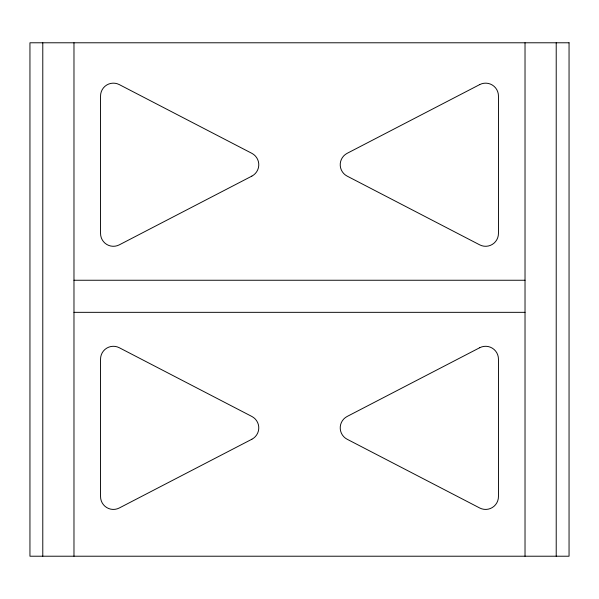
<?xml version="1.0" encoding="UTF-8"?>
<svg xmlns="http://www.w3.org/2000/svg" width="599" height="599" viewBox="0 0 599 599"><rect width="100%" height="100%" fill="white"/><g stroke="black" fill="none" stroke-linecap="round" stroke-linejoin="round"><path stroke-width="0.9" d="M73.977 280.25L525.024 280.25M73.977 312.334L525.024 312.334M556.216 42.784L556.216 556.216M525.024 42.784L525.024 556.216M73.977 42.784L73.977 556.216M42.784 42.784L42.784 556.216M251.85 176.121L119.291 244.856A12.834 12.834 0 0 1 100.55 233.46L100.55 95.99A12.834 12.834 0 0 1 119.291 84.594L251.85 153.329A12.834 12.834 0 0 1 251.85 176.121M479.709 84.594L347.15 153.329A12.834 12.834 0 0 0 347.15 176.121L479.709 244.856A12.834 12.834 0 0 0 498.45 233.46L498.45 95.99A12.834 12.834 0 0 0 479.709 84.594M251.85 439.254L119.291 507.989A12.834 12.834 0 0 1 100.55 496.593L100.55 359.123A12.834 12.834 0 0 1 119.291 347.727L251.85 416.462A12.834 12.834 0 0 1 251.85 439.254M479.709 347.727L347.15 416.462A12.834 12.834 0 0 0 347.15 439.254L479.709 507.989A12.834 12.834 0 0 0 498.45 496.593L498.45 359.123A12.834 12.834 0 0 0 479.709 347.727M569.05 42.784L29.95 42.784L29.95 556.216L569.05 556.216L569.05 42.784"/></g></svg>
